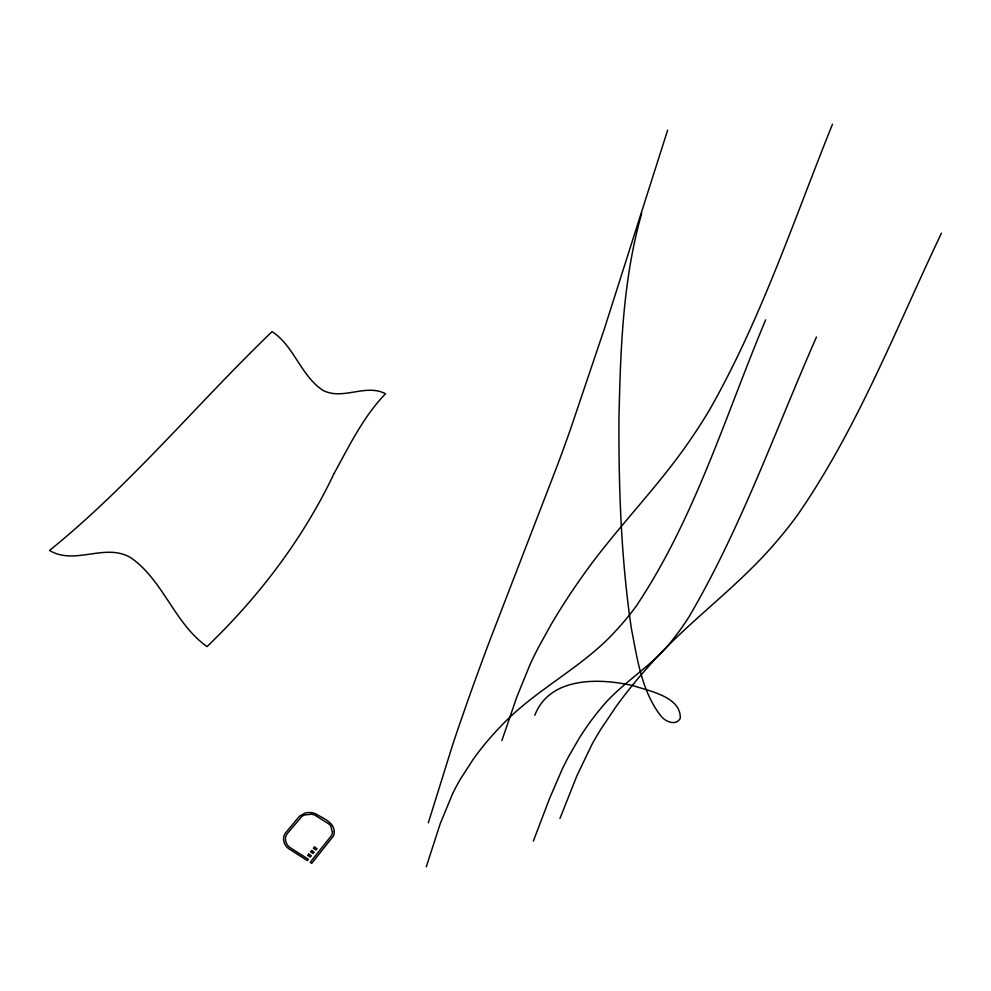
<?xml version="1.0" encoding="UTF-8"?>
<svg xmlns="http://www.w3.org/2000/svg" width="991" height="991" viewBox="0 0 991 991"><rect width="100%" height="100%" fill="white"/><g stroke="black" fill="none" stroke-linecap="round" stroke-linejoin="round"><path stroke-width="1.49" d="M641.66 213.536C622.732 279.846 620.552 349.489 618.954 418.004C618.619 488.278 621.084 558.8 631.354 628.393C637.188 658.309 641.487 690.938 660.724 715.737C664.924 721.46 675.862 726.415 680.26 718.351C681.164 696.784 649.316 691.086 633.596 685.784C599.79 677.906 549.745 676.444 534.818 715.267M428.335 822.79L452.627 744.91A509.746 48.918 -66 0 1 458.746 726.713L468.297 699.299A593.336 55.1 -66.2 0 1 488.774 643.171L557.512 465.027A748.663 130.032 -63.9 0 0 570.531 429.115L604.225 329.297L667.624 130.193M426.291 866.791L440.202 823.769L452.614 793.692A785.145 420.531 26.7 0 1 460.282 779.322L473.017 759.589A1002.248 517.562 24.6 0 1 502.623 724.384C536.688 688.819 582.658 667.426 615.795 630.809A568.524 376.419 51.7 0 0 636.433 605.798C694.802 518.33 725.276 416.121 765.647 319.882M501.88 740.587L516.856 696.871L529.999 664.664A543.291 257.97 -31.1 0 1 538.014 648.225L551.194 624.342A644.807 297.114 -31.9 0 1 581.283 577.864C615.089 529.343 657.813 487.795 691 438.802A603.333 428.719 -18.8 0 0 710.497 408.205C761.336 318.284 794.026 219.705 832.477 124.209M533.331 841.148L549.51 798.647L561.971 769.747A1020.891 331.935 76.2 0 1 568.685 756.443L578.88 738.778A1478.547 458.672 73.6 0 1 600.212 709.098C621.506 682.279 653.205 666.175 673.632 638.501A509.485 177.216 -88.3 0 0 689.104 616.687C741.008 528.141 775.259 430.676 816.473 337.002M559.94 818.504L576.985 775.606L591.887 744.575A614.457 328.665 -12.1 0 1 600.942 729.079L615.807 706.967A742.271 384.867 -13.2 0 1 649.774 665.048C688.448 621.357 737.007 587.725 774.974 543.328A590.599 446.706 5.2 0 0 797.569 514.973C857.822 427.914 896.087 328.232 941.45 233.158M334.264 831.622L334.24 832.787A13.601 11.483 12.8 0 1 333.348 836.107L311.719 863.359L310.158 862.368L331.613 835.438A12.09 10.207 12.8 0 0 332.394 832.551L330.944 826.444A11.471 9.687 12.8 0 0 328.851 823.942L314.841 815.135A11.396 9.6 12 0 0 311.496 814.23L304.559 814.961A11.26 9.476 12 0 0 301.784 816.534L287.539 833.32C283.426 837.853 285.742 845.311 290.797 848.073L308.424 859.308L307.383 860.597L289.744 849.349C283.909 846.165 281.233 837.568 286.003 832.353L299.579 816.15L304.918 813.115A14.939 12.586 12 0 1 308.969 812.521L311.669 812.682A13.156 11.074 12 0 1 315.522 813.722C322.459 818.145 333.843 821.75 334.264 831.622M334.103 473.463C303.122 538.732 259.01 596.656 207.02 646.603C174.602 623.661 163.589 580.85 131.134 557.945C105.715 542.201 74.969 565.861 49.55 550.451C130.738 484.748 197.098 403.733 272.079 331.638C294.352 346.206 300.756 375.812 323.016 390.392C342.911 400.649 365.629 383.319 385.524 393.724C363.363 416.654 349.315 445.789 334.103 473.463M308.721 854.106L307.681 855.382L310.257 857.029L311.298 855.741L308.721 854.106M311.595 850.563L310.555 851.839L313.131 853.486L314.172 852.198L311.595 850.563M314.444 847.032L313.416 848.308L315.993 849.944L317.021 848.668L314.444 847.032"/></g></svg>
